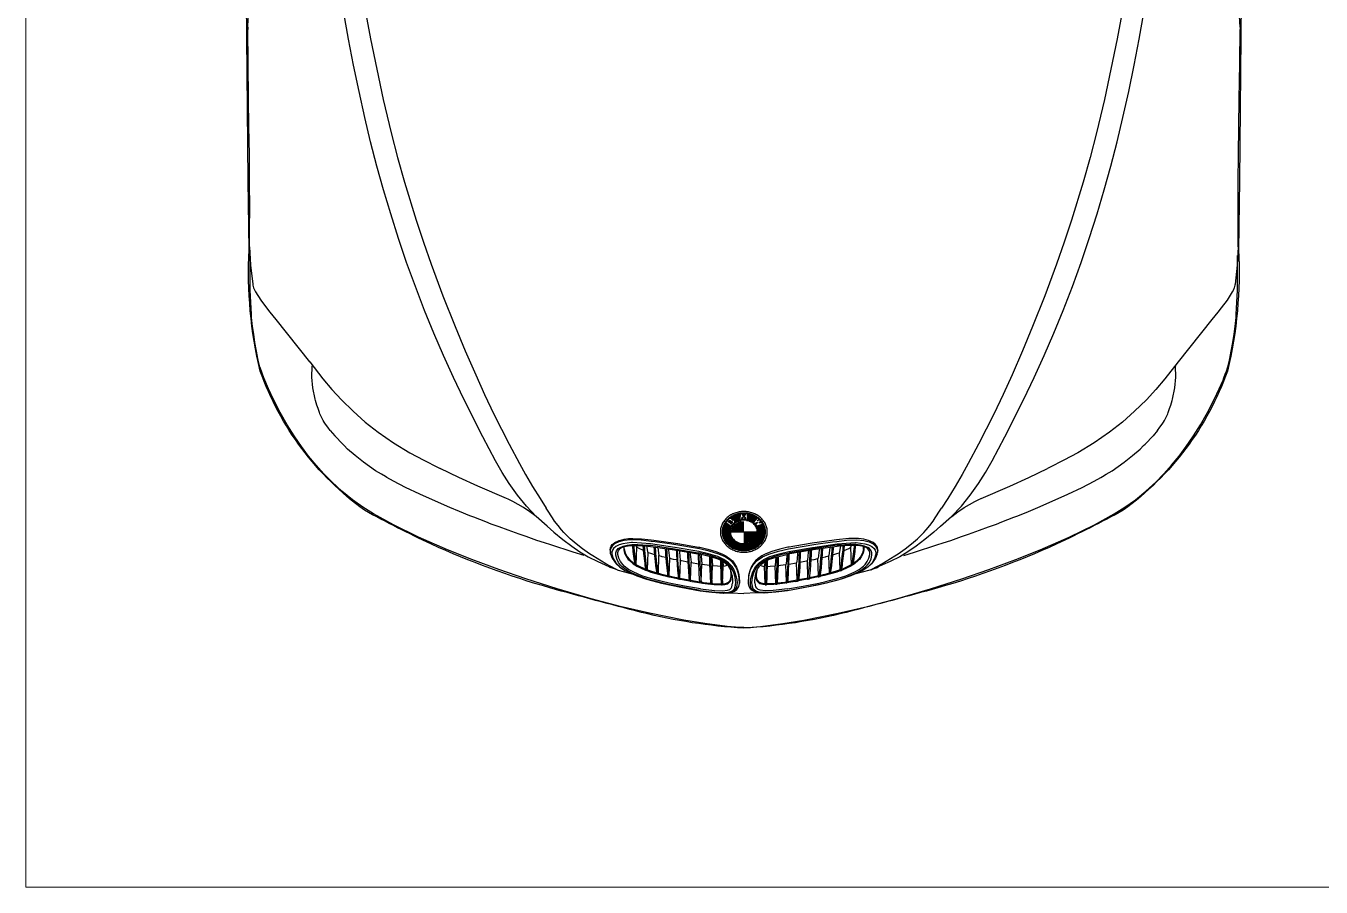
# Model space of a CAD drawing. Header units: inches. Extents: x 13 to 261, y -112 to -47.
# Drawn here: x 171.59 to 173.733, y -83.727 to -82.303 of the extents above; entities that cross this region are included whole.
import ezdxf

# ---------------------------------------------------------------- set-up
doc = ezdxf.new("R2010")
doc.units = ezdxf.units.IN
doc.header["$MEASUREMENT"] = 0
doc.layers.add('CAJONES', color=3, linetype='Continuous', lineweight=20)
doc.layers.add('CONTORNO', color=7, linetype='Continuous')

msp = doc.modelspace()

# ---------------------------------------------------------------- linework, layer by layer
for p, q in [((172.0039, -82.7885), (172.0595, -82.8581)), ((173.5519, -82.7885), (173.4963, -82.8581)), ((172.0937, -82.9717), (172.1011, -82.9807)), ((173.4621, -82.9717), (173.4547, -82.9807)), ((172.3853, -83.0843), (172.3855, -83.0839)), ((173.1705, -83.0843), (173.1703, -83.0839)), ((172.4345, -83.1143), (172.4181, -83.0971)), ((173.1213, -83.1143), (173.1377, -83.0971)), ((172.4527, -83.1301), (172.4345, -83.1143)), ((172.7444, -83.1282), (172.7537, -83.1282)), ((172.745, -83.1271), (172.7521, -83.1271)), ((172.7456, -83.126), (172.7505, -83.126)), ((172.7462, -83.1249), (172.7489, -83.1249)), ((172.7469, -83.1237), (172.7482, -83.1237)), ((172.7477, -83.1226), (172.7492, -83.1226)), ((172.7486, -83.1215), (172.7503, -83.1215)), ((172.7496, -83.1204), (172.7513, -83.1204)), ((172.7506, -83.1193), (172.7523, -83.1193)), ((172.7518, -83.1181), (172.7534, -83.1181)), ((172.7526, -83.1226), (172.7548, -83.1226)), ((172.7531, -83.117), (172.7713, -83.117)), ((172.7531, -83.1237), (172.7538, -83.1237)), ((172.7536, -83.1215), (172.7558, -83.1215)), ((172.7545, -83.1159), (172.7713, -83.1159)), ((172.7558, -83.1249), (172.758, -83.1249)), ((172.7561, -83.1148), (172.7714, -83.1148)), ((172.7563, -83.126), (172.757, -83.126)), ((172.7568, -83.1237), (172.759, -83.1237)), ((172.7577, -83.1181), (172.7712, -83.1181)), ((172.7579, -83.1137), (172.7714, -83.1137)), ((172.7579, -83.1226), (172.7588, -83.1226)), ((172.7582, -83.1282), (172.7596, -83.1282)), ((172.7584, -83.1193), (172.7712, -83.1193)), ((172.7593, -83.1271), (172.7606, -83.1271)), ((172.76, -83.1125), (172.7715, -83.1125)), ((172.7603, -83.126), (172.7617, -83.126)), ((172.7614, -83.1249), (172.7631, -83.1249)), ((172.7617, -83.1282), (172.7779, -83.1282)), ((172.762, -83.1204), (172.7737, -83.1204)), ((172.7623, -83.1237), (172.7647, -83.1237)), ((172.7625, -83.1114), (172.7715, -83.1114)), ((172.7627, -83.1215), (172.7693, -83.1215)), ((172.7628, -83.1226), (172.7667, -83.1226)), ((172.7629, -83.1271), (172.7779, -83.1271)), ((172.7642, -83.126), (172.7779, -83.126)), ((172.7656, -83.1103), (172.7716, -83.1103)), ((172.7659, -83.1249), (172.7779, -83.1249)), ((172.7679, -83.1237), (172.7779, -83.1237)), ((172.7699, -83.1092), (172.7858, -83.1092)), ((172.7707, -83.1226), (172.7779, -83.1226)), ((172.7736, -83.1193), (172.7821, -83.1193)), ((172.7748, -83.1181), (172.7761, -83.1181)), ((172.7749, -83.1159), (172.7752, -83.1159)), ((172.7749, -83.117), (172.7757, -83.117)), ((172.7755, -83.1103), (172.7802, -83.1103)), ((172.776, -83.1114), (172.7797, -83.1114)), ((172.7764, -83.1125), (172.7793, -83.1125)), ((172.7769, -83.1137), (172.7788, -83.1137)), ((172.7773, -83.1148), (172.7784, -83.1148)), ((172.7778, -83.1159), (172.778, -83.1159)), ((172.7796, -83.1181), (172.7809, -83.1181)), ((172.78, -83.117), (172.7808, -83.117)), ((172.7805, -83.1159), (172.7808, -83.1159)), ((172.782, -83.1204), (172.796, -83.1204)), ((172.7841, -83.1103), (172.7902, -83.1103)), ((172.7842, -83.1114), (172.7932, -83.1114)), ((172.7842, -83.1125), (172.7957, -83.1125)), ((172.7843, -83.1137), (172.7978, -83.1137)), ((172.7843, -83.1148), (172.7996, -83.1148)), ((172.7844, -83.1159), (172.8012, -83.1159)), ((172.7844, -83.117), (172.799, -83.117)), ((172.7845, -83.1181), (172.798, -83.1181)), ((172.7845, -83.1193), (172.797, -83.1193)), ((172.7864, -83.1215), (172.795, -83.1215)), ((172.789, -83.1226), (172.7941, -83.1226)), ((172.791, -83.1237), (172.7933, -83.1237)), ((172.7926, -83.1249), (172.7947, -83.1249)), ((172.794, -83.126), (172.7986, -83.126)), ((172.7951, -83.1271), (172.7976, -83.1271)), ((172.7961, -83.1282), (172.7978, -83.1282)), ((172.7975, -83.1249), (172.7996, -83.1249)), ((172.8003, -83.1237), (172.8006, -83.1237)), ((172.8005, -83.1204), (172.8016, -83.1204)), ((172.801, -83.117), (172.8026, -83.117)), ((172.8015, -83.1193), (172.8051, -83.1193)), ((172.8024, -83.1181), (172.8039, -83.1181)), ((172.8033, -83.1282), (172.8113, -83.1282)), ((172.8043, -83.1237), (172.8062, -83.1237)), ((172.8049, -83.1204), (172.8061, -83.1204)), ((172.8053, -83.1226), (172.808, -83.1226)), ((172.8059, -83.1215), (172.8071, -83.1215)), ((172.8062, -83.1271), (172.8107, -83.1271)), ((172.8075, -83.1237), (172.8088, -83.1237)), ((172.8082, -83.1249), (172.8095, -83.1249)), ((172.809, -83.126), (172.8102, -83.126)), ((173.1031, -83.1301), (173.1213, -83.1143)), ((172.742, -83.1383), (172.7555, -83.1383)), ((172.742, -83.1395), (172.7555, -83.1395)), ((172.742, -83.1406), (172.7555, -83.1406)), ((172.7421, -83.1372), (172.7556, -83.1372)), ((172.7421, -83.1417), (172.7556, -83.1417)), ((172.7422, -83.1361), (172.7558, -83.1361)), ((172.7422, -83.1428), (172.7558, -83.1428)), ((172.7424, -83.135), (172.7561, -83.135)), ((172.7424, -83.1439), (172.7561, -83.1439)), ((172.7426, -83.1338), (172.7564, -83.1338)), ((172.7426, -83.1451), (172.7564, -83.1451)), ((172.7429, -83.1327), (172.7568, -83.1327)), ((172.7429, -83.1462), (172.7569, -83.1462)), ((172.7432, -83.1316), (172.7574, -83.1316)), ((172.7432, -83.1473), (172.7574, -83.1473)), ((172.7435, -83.1305), (172.758, -83.1305)), ((172.7435, -83.1484), (172.758, -83.1484)), ((172.744, -83.1294), (172.7553, -83.1294)), ((172.744, -83.1495), (172.7587, -83.1495)), ((172.7555, -83.1395), (172.8003, -83.1395)), ((172.7572, -83.1294), (172.7587, -83.1294)), ((172.7572, -83.1383), (172.7779, -83.1383)), ((172.7574, -83.1372), (172.7779, -83.1372)), ((172.7576, -83.1361), (172.7779, -83.1361)), ((172.7578, -83.135), (172.7779, -83.135)), ((172.7582, -83.1338), (172.7779, -83.1338)), ((172.7587, -83.1327), (172.7779, -83.1327)), ((172.7593, -83.1316), (172.7779, -83.1316)), ((172.76, -83.1305), (172.7779, -83.1305)), ((172.7608, -83.1294), (172.7779, -83.1294)), ((172.7779, -83.1395), (172.7985, -83.1395)), ((172.7779, -83.1406), (172.7985, -83.1406)), ((172.7779, -83.1417), (172.7984, -83.1417)), ((172.7779, -83.1428), (172.7981, -83.1428)), ((172.7779, -83.1439), (172.7979, -83.1439)), ((172.7779, -83.1451), (172.7975, -83.1451)), ((172.7779, -83.1462), (172.797, -83.1462)), ((172.7779, -83.1473), (172.7964, -83.1473)), ((172.7779, -83.1484), (172.7957, -83.1484)), ((172.7779, -83.1495), (172.7949, -83.1495)), ((172.797, -83.1294), (172.7986, -83.1294)), ((172.797, -83.1495), (172.8117, -83.1495)), ((172.7977, -83.1305), (172.8122, -83.1305)), ((172.7977, -83.1484), (172.8122, -83.1484)), ((172.7983, -83.1316), (172.8125, -83.1316)), ((172.7983, -83.1473), (172.8125, -83.1473)), ((172.7989, -83.1327), (172.8128, -83.1327)), ((172.7989, -83.1462), (172.8128, -83.1462)), ((172.7993, -83.1338), (172.8131, -83.1338)), ((172.7993, -83.1451), (172.8131, -83.1451)), ((172.7996, -83.135), (172.8133, -83.135)), ((172.7996, -83.1439), (172.8133, -83.1439)), ((172.7999, -83.1361), (172.8135, -83.1361)), ((172.7999, -83.1428), (172.8135, -83.1428)), ((172.8001, -83.1372), (172.8136, -83.1372)), ((172.8001, -83.1417), (172.8136, -83.1417)), ((172.8002, -83.1383), (172.8137, -83.1383)), ((172.8002, -83.1395), (172.8137, -83.1395)), ((172.8002, -83.1406), (172.8137, -83.1406)), ((172.8005, -83.1294), (172.8117, -83.1294)), ((172.5801, -83.1677), (172.5801, -83.1639)), ((172.5999, -83.1937), (172.6009, -83.1645)), ((172.7444, -83.1507), (172.7596, -83.1507)), ((172.745, -83.1518), (172.7606, -83.1518)), ((172.7456, -83.1529), (172.7617, -83.1529)), ((172.7462, -83.154), (172.7631, -83.154)), ((172.7469, -83.1552), (172.7647, -83.1552)), ((172.7477, -83.1563), (172.7667, -83.1563)), ((172.7486, -83.1574), (172.7693, -83.1574)), ((172.7496, -83.1585), (172.7737, -83.1585)), ((172.7506, -83.1596), (172.8051, -83.1596)), ((172.7518, -83.1608), (172.8039, -83.1608)), ((172.7531, -83.1619), (172.8026, -83.1619)), ((172.7545, -83.163), (172.8012, -83.163)), ((172.7561, -83.1641), (172.7996, -83.1641)), ((172.7579, -83.1653), (172.7978, -83.1653)), ((172.76, -83.1664), (172.7957, -83.1664)), ((172.7625, -83.1675), (172.7932, -83.1675)), ((172.7655, -83.1686), (172.7902, -83.1686)), ((172.7699, -83.1697), (172.7858, -83.1697)), ((172.7779, -83.1507), (172.794, -83.1507)), ((172.7779, -83.1518), (172.7928, -83.1518)), ((172.7779, -83.1529), (172.7915, -83.1529)), ((172.7779, -83.154), (172.7899, -83.154)), ((172.7779, -83.1552), (172.7878, -83.1552)), ((172.7779, -83.1563), (172.785, -83.1563)), ((172.7821, -83.1585), (172.8061, -83.1585)), ((172.7864, -83.1574), (172.8071, -83.1574)), ((172.789, -83.1563), (172.808, -83.1563)), ((172.791, -83.1552), (172.8088, -83.1552)), ((172.7926, -83.154), (172.8095, -83.154)), ((172.794, -83.1529), (172.8101, -83.1529)), ((172.7951, -83.1518), (172.8107, -83.1518)), ((172.7961, -83.1507), (172.8113, -83.1507)), ((172.9559, -83.1937), (172.9549, -83.1645)), ((172.9757, -83.1681), (172.9763, -83.1691)), ((172.9761, -83.1641), (172.9761, -83.1639)), ((172.6185, -83.2023), (172.6195, -83.1735)), ((172.6365, -83.2079), (172.6375, -83.1793)), ((172.6375, -83.1793), (172.6373, -83.1785)), ((172.6489, -83.1819), (172.6427, -83.1805)), ((172.6543, -83.2123), (172.6553, -83.1835)), ((172.6553, -83.1835), (172.6551, -83.1827)), ((172.6719, -83.2159), (172.6729, -83.1871)), ((172.6729, -83.1871), (172.6727, -83.1865)), ((172.6897, -83.2193), (172.6907, -83.1905)), ((172.6907, -83.1905), (172.6905, -83.1897)), ((172.7033, -83.1927), (172.6907, -83.1905)), ((172.7073, -83.2223), (172.7083, -83.1935)), ((172.7083, -83.1935), (172.7081, -83.1927)), ((172.7215, -83.1953), (172.7083, -83.1935)), ((172.7433, -83.1887), (172.7435, -83.1957)), ((172.8125, -83.1887), (172.8123, -83.1957)), ((172.8343, -83.1953), (172.8475, -83.1935)), ((172.8475, -83.1935), (172.8477, -83.1927)), ((172.8485, -83.2223), (172.8475, -83.1935)), ((172.8525, -83.1927), (172.8651, -83.1905)), ((172.8651, -83.1905), (172.8653, -83.1897)), ((172.8661, -83.2193), (172.8651, -83.1905)), ((172.8829, -83.1871), (172.8831, -83.1865)), ((172.8839, -83.2159), (172.8829, -83.1871)), ((172.9005, -83.1835), (172.9007, -83.1827)), ((172.9015, -83.2123), (172.9005, -83.1835)), ((172.9069, -83.1819), (172.9131, -83.1805)), ((172.9183, -83.1793), (172.9185, -83.1785)), ((172.9193, -83.2079), (172.9183, -83.1793)), ((172.9373, -83.2023), (172.9363, -83.1735)), ((172.6185, -83.2039), (172.6165, -83.2033)), ((172.7249, -83.2247), (172.7259, -83.1957)), ((172.7263, -83.1957), (172.7259, -83.1957)), ((172.7425, -83.2255), (172.7435, -83.1965)), ((172.7435, -83.1965), (172.7435, -83.1957)), ((172.7565, -83.2041), (172.7563, -83.2033)), ((172.7641, -83.1967), (172.7641, -83.1965)), ((172.7705, -83.2241), (172.7695, -83.2113)), ((172.7697, -83.2097), (172.7709, -83.2209)), ((172.7861, -83.2097), (172.7849, -83.2209)), ((172.7853, -83.2241), (172.7863, -83.2113)), ((172.7917, -83.1967), (172.7917, -83.1965)), ((172.7993, -83.2041), (172.7995, -83.2033)), ((172.8123, -83.1965), (172.8123, -83.1957)), ((172.8133, -83.2255), (172.8123, -83.1965)), ((172.8295, -83.1957), (172.8299, -83.1957)), ((172.8309, -83.2247), (172.8299, -83.1957)), ((172.9373, -83.2039), (172.9393, -83.2033)), ((172.6877, -83.2205), (172.6875, -83.2205)), ((172.6897, -83.2209), (172.6875, -83.2205)), ((172.6897, -83.2193), (172.7051, -83.2221)), ((172.6921, -83.2213), (172.6897, -83.2209)), ((172.6921, -83.2213), (172.7001, -83.2227)), ((172.7249, -83.2261), (172.7229, -83.2259)), ((172.7405, -83.2269), (172.7407, -83.2269)), ((172.7425, -83.2255), (172.7425, -83.2269)), ((172.8133, -83.2255), (172.8133, -83.2269)), ((172.8153, -83.2269), (172.8151, -83.2269)), ((172.8309, -83.2261), (172.8329, -83.2259)), ((172.8661, -83.2193), (172.8507, -83.2221)), ((172.8637, -83.2213), (172.8557, -83.2227)), ((172.8637, -83.2213), (172.8661, -83.2209)), ((172.8661, -83.2209), (172.8683, -83.2205)), ((172.8681, -83.2205), (172.8683, -83.2205))]:
    msp.add_line(p, q)
for points in [[(171.9571, -82.3051), (171.9583, -82.2769), (171.9611, -82.2487), (171.9677, -82.2243)], [(173.5987, -82.3051), (173.5975, -82.2769), (173.5947, -82.2487), (173.5881, -82.2243)], [(172.4181, -83.0971), (172.4033, -83.0789), (172.3895, -83.0595), (172.3781, -83.0411), (172.3673, -83.0221), (172.3461, -82.9823), (172.3147, -82.9203), (172.2975, -82.8843), (172.2809, -82.8477), (172.2649, -82.8107), (172.2497, -82.7733), (172.2345, -82.7339), (172.2201, -82.6941), (172.2065, -82.6541), (172.1937, -82.6137), (172.1819, -82.5741), (172.1709, -82.5345), (172.1605, -82.4945), (172.1509, -82.4543), (172.1413, -82.4111), (172.1323, -82.3679), (172.1241, -82.3245), (172.1163, -82.2811)], [(172.1509, -82.2739), (172.1605, -82.3241), (172.1707, -82.3743), (172.1815, -82.4243), (172.1945, -82.4799), (172.2051, -82.5207), (172.2165, -82.5613), (172.2357, -82.6239), (172.2479, -82.6605), (172.2607, -82.6969), (172.2801, -82.7489), (172.3005, -82.8001), (172.3171, -82.8401), (172.3343, -82.8797), (172.3491, -82.9125), (172.3645, -82.9447), (172.3899, -82.9947), (172.4067, -83.0263), (172.4167, -83.0447)], [(173.1377, -83.0971), (173.1525, -83.0789), (173.1663, -83.0595), (173.1777, -83.0411), (173.1885, -83.0221), (173.2097, -82.9823), (173.2411, -82.9203), (173.2583, -82.8843), (173.2749, -82.8477), (173.2909, -82.8107), (173.3061, -82.7733), (173.3213, -82.7339), (173.3357, -82.6941), (173.3493, -82.6541), (173.3621, -82.6137), (173.3739, -82.5741), (173.3849, -82.5345), (173.3953, -82.4945), (173.4049, -82.4543), (173.4145, -82.4111), (173.4235, -82.3679), (173.4317, -82.3245), (173.4395, -82.2811)], [(173.4049, -82.2739), (173.3953, -82.3241), (173.3851, -82.3743), (173.3743, -82.4243), (173.3613, -82.4799), (173.3507, -82.5207), (173.3393, -82.5613), (173.3201, -82.6239), (173.3079, -82.6605), (173.2951, -82.6969), (173.2757, -82.7489), (173.2553, -82.8001), (173.2387, -82.8401), (173.2215, -82.8797), (173.2067, -82.9125), (173.1913, -82.9447), (173.1659, -82.9947), (173.1491, -83.0263), (173.1391, -83.0447)], [(171.9571, -82.3051), (171.9571, -82.3059), (171.9571, -82.3073), (171.9571, -82.3087)], [(171.9601, -82.6645), (171.9603, -82.6373), (171.9605, -82.6053), (171.9603, -82.5607), (171.9599, -82.5153), (171.9591, -82.4697), (171.9585, -82.4241), (171.9577, -82.3647), (171.9571, -82.3087)], [(173.5957, -82.6645), (173.5955, -82.6373), (173.5953, -82.6053), (173.5955, -82.5607), (173.5959, -82.5153), (173.5967, -82.4697), (173.5973, -82.4241), (173.5981, -82.3647), (173.5987, -82.3087)], [(173.5987, -82.3051), (173.5987, -82.3059), (173.5987, -82.3073), (173.5987, -82.3087)], [(171.9603, -82.6681), (171.9601, -82.6657), (171.9601, -82.6645)], [(171.9603, -82.6681), (171.9619, -82.6987), (171.9654, -82.73)], [(173.5955, -82.6681), (173.5939, -82.6987), (173.5904, -82.73)], [(173.5955, -82.6681), (173.5957, -82.6657), (173.5957, -82.6645)], [(171.9633, -82.7799), (171.9633, -82.7797), (171.9613, -82.7403), (171.9611, -82.6827), (171.9611, -82.6827)], [(173.5925, -82.7799), (173.5925, -82.7797), (173.5945, -82.7403), (173.5947, -82.6827), (173.5947, -82.6827)], [(171.9654, -82.73), (171.9657, -82.7315), (171.9669, -82.7361), (171.9687, -82.7403)], [(171.9687, -82.7403), (171.9701, -82.7427), (171.9787, -82.7561), (171.9881, -82.7691), (171.9921, -82.7741)], [(173.5871, -82.7403), (173.5857, -82.7427), (173.5771, -82.7561), (173.5677, -82.7691), (173.5637, -82.7741)], [(173.5904, -82.73), (173.5901, -82.7315), (173.5889, -82.7361), (173.5871, -82.7403)], [(171.9691, -82.8261), (171.9671, -82.8127), (171.9653, -82.7999), (171.9637, -82.7849), (171.9633, -82.7799)], [(171.9921, -82.7741), (171.9933, -82.7757), (171.9937, -82.7761), (172.0039, -82.7885)], [(173.5637, -82.7741), (173.5625, -82.7757), (173.5621, -82.7761), (173.5519, -82.7885)], [(173.5867, -82.8261), (173.5887, -82.8127), (173.5905, -82.7999), (173.5921, -82.7849), (173.5925, -82.7799)], [(171.9853, -82.8885), (171.9839, -82.8849), (171.9817, -82.8789), (171.9797, -82.8735), (171.9773, -82.8663), (171.9757, -82.8597), (171.9747, -82.8557), (171.9741, -82.8527), (171.9717, -82.8409), (171.9691, -82.8261)], [(173.5705, -82.8885), (173.5719, -82.8849), (173.5741, -82.8789), (173.5761, -82.8735), (173.5785, -82.8663), (173.5801, -82.8597), (173.5811, -82.8557), (173.5817, -82.8527), (173.5841, -82.8409), (173.5867, -82.8261)], [(172.0595, -82.8581), (172.0597, -82.8583), (172.0817, -82.8865), (172.0965, -82.9043), (172.1121, -82.9213), (172.1315, -82.9401), (172.1517, -82.9581), (172.1729, -82.9747), (172.1985, -82.9925), (172.2255, -83.0085), (172.2487, -83.0211), (172.2721, -83.0331), (172.2757, -83.0349)], [(172.0693, -82.9221), (172.0687, -82.9199), (172.0649, -82.9011), (172.0635, -82.8835), (172.0639, -82.8653)], [(172.0641, -82.8639), (172.0639, -82.8645), (172.0639, -82.8653)], [(173.4963, -82.8581), (173.4961, -82.8583), (173.4741, -82.8865), (173.4593, -82.9043), (173.4437, -82.9213), (173.4243, -82.9401), (173.4041, -82.9581), (173.3829, -82.9747), (173.3573, -82.9925), (173.3303, -83.0085), (173.3071, -83.0211), (173.2837, -83.0331), (173.2801, -83.0349)], [(173.4865, -82.9221), (173.4871, -82.9199), (173.4909, -82.9011), (173.4923, -82.8835), (173.4919, -82.8653)], [(173.4917, -82.8639), (173.4919, -82.8645), (173.4919, -82.8653)], [(172.7779, -83.2975), (172.7641, -83.2971), (172.7503, -83.2959), (172.7135, -83.2911), (172.6785, -83.2853), (172.6219, -83.2741), (172.5735, -83.2627), (172.5253, -83.2501), (172.4693, -83.2337), (172.4173, -83.2171), (172.3725, -83.2017), (172.3281, -83.1851), (172.2877, -83.1691), (172.2399, -83.1481), (172.1981, -83.1277), (172.1655, -83.1097), (172.1475, -83.0985), (172.1303, -83.0863), (172.1131, -83.0723), (172.0967, -83.0573), (172.0831, -83.0435), (172.0703, -83.0291), (172.0579, -83.0141), (172.0461, -82.9983), (172.0341, -82.9809), (172.0227, -82.9627), (172.0107, -82.9419), (171.9997, -82.9207), (171.9915, -82.9031), (171.9853, -82.8885)], [(172.7779, -83.2975), (172.7917, -83.2971), (172.8055, -83.2959), (172.8423, -83.2911), (172.8773, -83.2853), (172.9339, -83.2741), (172.9823, -83.2627), (173.0305, -83.2501), (173.0865, -83.2337), (173.1385, -83.2171), (173.1833, -83.2017), (173.2277, -83.1851), (173.2681, -83.1691), (173.3159, -83.1481), (173.3577, -83.1277), (173.3903, -83.1097), (173.4083, -83.0985), (173.4255, -83.0863), (173.4427, -83.0723), (173.4591, -83.0573), (173.4727, -83.0435), (173.4855, -83.0291), (173.4979, -83.0141), (173.5097, -82.9983), (173.5217, -82.9809), (173.5331, -82.9627), (173.5451, -82.9419), (173.5561, -82.9207), (173.5643, -82.9031), (173.5705, -82.8885)], [(172.0937, -82.9717), (172.0897, -82.9661), (172.0861, -82.9611), (172.0839, -82.9581), (172.0821, -82.9551), (172.0797, -82.9509), (172.0767, -82.9445), (172.0761, -82.9423), (172.0737, -82.9357), (172.0717, -82.9299), (172.0705, -82.9259), (172.0693, -82.9221)], [(173.4621, -82.9717), (173.4661, -82.9661), (173.4697, -82.9611), (173.4719, -82.9581), (173.4737, -82.9551), (173.4761, -82.9509), (173.4791, -82.9445), (173.4797, -82.9423), (173.4821, -82.9357), (173.4841, -82.9299), (173.4853, -82.9259), (173.4865, -82.9221)], [(172.5135, -83.1787), (172.4955, -83.1731), (172.4585, -83.1611), (172.4483, -83.1577), (172.4357, -83.1535), (172.4177, -83.1473), (172.4061, -83.1433), (172.3879, -83.1369), (172.3731, -83.1313), (172.3601, -83.1265), (172.3513, -83.1231), (172.3313, -83.1153), (172.3247, -83.1127), (172.3073, -83.1057), (172.2915, -83.0991), (172.2679, -83.0887), (172.2421, -83.0773), (172.2183, -83.0659), (172.1983, -83.0555), (172.1875, -83.0495), (172.1849, -83.0479), (172.1785, -83.0443), (172.1685, -83.0383), (172.1487, -83.0243), (172.1349, -83.0131), (172.1225, -83.0025), (172.1169, -82.9969), (172.1143, -82.9943), (172.1011, -82.9807)], [(173.0423, -83.1787), (173.0603, -83.1731), (173.0973, -83.1611), (173.1075, -83.1577), (173.1201, -83.1535), (173.1381, -83.1473), (173.1497, -83.1433), (173.1679, -83.1369), (173.1827, -83.1313), (173.1957, -83.1265), (173.2045, -83.1231), (173.2245, -83.1153), (173.2311, -83.1127), (173.2485, -83.1057), (173.2643, -83.0991), (173.2879, -83.0887), (173.3137, -83.0773), (173.3375, -83.0659), (173.3575, -83.0555), (173.3683, -83.0495), (173.3709, -83.0479), (173.3773, -83.0443), (173.3873, -83.0383), (173.4071, -83.0243), (173.4209, -83.0131), (173.4333, -83.0025), (173.4389, -82.9969), (173.4415, -82.9943), (173.4547, -82.9807)], [(172.4341, -83.1141), (172.4241, -83.1065), (172.4133, -83.0991), (172.3957, -83.0891), (172.3881, -83.0855), (172.3853, -83.0843), (172.3377, -83.0639), (172.3065, -83.0497), (172.2757, -83.0349)], [(173.1217, -83.1141), (173.1317, -83.1065), (173.1425, -83.0991), (173.1601, -83.0891), (173.1677, -83.0855), (173.1705, -83.0843), (173.2181, -83.0639), (173.2493, -83.0497), (173.2801, -83.0349)], [(172.4167, -83.0447), (172.4285, -83.0647), (172.4407, -83.0841), (172.4511, -83.1005)], [(173.1391, -83.0447), (173.1273, -83.0647), (173.1151, -83.0841), (173.1047, -83.1005)], [(172.4511, -83.1003), (172.4511, -83.1003), (172.4511, -83.1005)], [(172.5681, -83.2021), (172.5681, -83.2021), (172.5651, -83.2005), (172.5497, -83.1921), (172.5283, -83.1793), (172.5227, -83.1755), (172.5111, -83.1675), (172.5007, -83.1593), (172.4905, -83.1507), (172.4879, -83.1483), (172.4803, -83.1405), (172.4761, -83.1359), (172.4705, -83.1291), (172.4649, -83.1217), (172.4613, -83.1165), (172.4531, -83.1037), (172.4511, -83.1005)], [(172.4511, -83.1005), (172.4511, -83.1005), (172.4511, -83.1005), (172.4511, -83.1005), (172.4511, -83.1005)], [(172.9877, -83.2021), (172.9877, -83.2021), (172.9907, -83.2005), (173.0061, -83.1921), (173.0275, -83.1793), (173.0331, -83.1755), (173.0447, -83.1675), (173.0551, -83.1593), (173.0653, -83.1507), (173.0679, -83.1483), (173.0755, -83.1405), (173.0797, -83.1359), (173.0853, -83.1291), (173.0909, -83.1217), (173.0945, -83.1165), (173.1027, -83.1037), (173.1047, -83.1005)], [(173.1047, -83.1003), (173.1047, -83.1003), (173.1047, -83.1005)], [(173.1047, -83.1005), (173.1047, -83.1005), (173.1047, -83.1005), (173.1047, -83.1005), (173.1047, -83.1005)], [(172.7533, -83.1183), (172.7478, -83.1241), (172.7565, -83.1301), (172.7622, -83.124)], [(172.7556, -83.1218), (172.7535, -83.124), (172.7522, -83.1231), (172.7542, -83.1208), (172.7542, -83.1208)], [(172.7577, -83.1228), (172.7554, -83.1253), (172.7567, -83.1263), (172.759, -83.1237)], [(172.4527, -83.1301), (172.4637, -83.1397), (172.4785, -83.1519), (172.4931, -83.1629), (172.5067, -83.1723), (172.5201, -83.1805), (172.5361, -83.1885)], [(172.5565, -83.1695), (172.5574, -83.1653), (172.5582, -83.1632), (172.5602, -83.1604), (172.5615, -83.159), (172.5646, -83.1569), (172.5718, -83.1537), (172.5744, -83.1529), (172.5798, -83.1516), (172.5873, -83.1506), (172.594, -83.1503), (172.6084, -83.151), (172.6247, -83.1525)], [(172.9993, -83.1695), (172.9987, -83.1645), (172.9953, -83.1597), (172.9919, -83.1571), (172.9839, -83.1535), (172.9761, -83.1515), (172.9675, -83.1505), (172.9645, -83.1503), (172.9517, -83.1505), (172.9311, -83.1525)], [(173.1031, -83.1301), (173.0921, -83.1397), (173.0773, -83.1519), (173.0627, -83.1629), (173.0491, -83.1723), (173.0357, -83.1805), (173.0197, -83.1885)], [(172.5565, -83.1695), (172.5567, -83.1717), (172.5571, -83.1733)], [(172.6311, -83.1559), (172.6243, -83.1551), (172.6081, -83.1533), (172.5911, -83.1527), (172.5793, -83.1537), (172.5709, -83.1561), (172.5641, -83.1595), (172.5599, -83.1631), (172.5579, -83.1665), (172.5569, -83.1699), (172.5571, -83.1733)], [(172.7035, -83.1719), (172.6645, -83.1653), (172.6637, -83.1651), (172.6237, -83.1595), (172.6085, -83.1579), (172.5935, -83.1573), (172.5921, -83.1573), (172.5847, -83.1579), (172.5779, -83.1591), (172.5715, -83.1611), (172.5663, -83.1637), (172.5625, -83.1667), (172.5605, -83.1699), (172.5597, -83.1731), (172.5597, -83.1763), (172.5617, -83.1837), (172.5659, -83.1905)], [(172.7055, -83.2363), (172.6795, -83.2317), (172.6535, -83.2265), (172.6419, -83.2237), (172.6375, -83.2227), (172.6219, -83.2187), (172.6073, -83.2139), (172.5931, -83.2079), (172.5841, -83.2029), (172.5765, -83.1971), (172.5739, -83.1945), (172.5703, -83.1899), (172.5675, -83.1841), (172.5661, -83.1779), (172.5661, -83.1743), (172.5671, -83.1707), (172.5701, -83.1671), (172.5731, -83.1651), (172.5785, -83.1629), (172.5849, -83.1613), (172.5925, -83.1605), (172.6025, -83.1601), (172.6193, -83.1613), (172.6211, -83.1615), (172.6237, -83.1617), (172.6315, -83.1627), (172.6633, -83.1673), (172.7021, -83.1739), (172.7029, -83.1741)], [(172.7059, -83.2339), (172.6799, -83.2293), (172.6541, -83.2241), (172.6425, -83.2213), (172.6383, -83.2203), (172.6233, -83.2163), (172.6093, -83.2119), (172.5957, -83.2063), (172.5871, -83.2015), (172.5799, -83.1959), (172.5775, -83.1933), (172.5739, -83.1887), (172.5711, -83.1831), (172.5695, -83.1771), (172.5695, -83.1735), (172.5707, -83.1701), (172.5739, -83.1663)], [(172.5739, -83.1663), (172.5755, -83.1655), (172.5799, -83.1639), (172.5863, -83.1627), (172.5937, -83.1619), (172.6033, -83.1619), (172.6195, -83.1631), (172.6213, -83.1633), (172.6237, -83.1637), (172.6315, -83.1647), (172.6631, -83.1691), (172.7017, -83.1757), (172.7025, -83.1759)], [(172.5793, -83.1641), (172.5795, -83.1693), (172.5807, -83.1749), (172.5831, -83.1799), (172.5867, -83.1849), (172.5881, -83.1863), (172.5947, -83.1921), (172.5977, -83.1941)], [(172.5801, -83.1677), (172.5817, -83.1745), (172.5851, -83.1805), (172.5887, -83.1849), (172.5937, -83.1893), (172.5973, -83.1921)], [(172.5935, -83.1619), (172.5937, -83.1637), (172.5943, -83.1713), (172.5945, -83.1721), (172.5965, -83.1873), (172.5977, -83.1941)], [(172.5955, -83.1619), (172.5957, -83.1641), (172.5963, -83.1719), (172.5965, -83.1725), (172.5985, -83.1877), (172.5999, -83.1955)], [(172.6009, -83.1645), (172.6005, -83.1633), (172.6003, -83.1619)], [(172.6121, -83.1705), (172.6045, -83.1667), (172.6009, -83.1645)], [(172.6165, -83.2033), (172.6149, -83.1949), (172.6145, -83.1913), (172.6125, -83.1751), (172.6119, -83.1691), (172.6119, -83.1673), (172.6115, -83.1625)], [(172.6185, -83.2039), (172.6169, -83.1953), (172.6165, -83.1919), (172.6145, -83.1755), (172.6139, -83.1695), (172.6139, -83.1675), (172.6135, -83.1625)], [(172.6191, -83.1721), (172.6181, -83.1657), (172.6177, -83.1629)], [(172.6195, -83.1735), (172.6193, -83.1729), (172.6191, -83.1721)], [(172.6247, -83.1525), (172.6287, -83.1531), (172.6649, -83.1581), (172.6685, -83.1587), (172.7027, -83.1645), (172.7049, -83.1649)], [(172.6345, -83.2089), (172.6323, -83.1953), (172.6323, -83.1941), (172.6307, -83.1787), (172.6301, -83.1705), (172.6299, -83.1691), (172.6297, -83.1645)], [(172.7043, -83.1677), (172.6589, -83.1599), (172.6311, -83.1559)], [(172.6365, -83.2095), (172.6343, -83.1957), (172.6335, -83.1871), (172.6327, -83.1791), (172.6323, -83.1757), (172.6321, -83.1709), (172.6317, -83.1665), (172.6317, -83.1647)], [(172.6353, -83.1651), (172.6355, -83.1659), (172.6373, -83.1785)], [(172.6479, -83.1669), (172.6483, -83.1739), (172.6485, -83.1787), (172.6489, -83.1821), (172.6495, -83.1903), (172.6503, -83.1991), (172.6523, -83.2133)], [(172.6499, -83.1671), (172.6503, -83.1741), (172.6505, -83.1791), (172.6509, -83.1823), (172.6515, -83.1907), (172.6523, -83.1995), (172.6543, -83.2137)], [(172.6531, -83.1677), (172.6533, -83.1697), (172.6551, -83.1827)], [(172.6661, -83.1697), (172.6663, -83.1715), (172.6665, -83.1769), (172.6669, -83.1853), (172.6675, -83.1937), (172.6683, -83.2025), (172.6699, -83.2171)], [(172.6719, -83.2175), (172.6703, -83.2029), (172.6699, -83.2001), (172.6689, -83.1855), (172.6689, -83.1853), (172.6685, -83.1773), (172.6681, -83.1699)], [(172.6711, -83.1705), (172.6713, -83.1731), (172.6727, -83.1865)], [(172.7251, -83.2393), (172.7251, -83.2393), (172.7317, -83.2399), (172.7435, -83.2407), (172.7533, -83.2401), (172.7599, -83.2383), (172.7637, -83.2355), (172.7659, -83.2319), (172.7669, -83.2277), (172.7671, -83.2233), (172.7667, -83.2185), (172.7659, -83.2145), (172.7629, -83.2053), (172.7611, -83.2011), (172.7585, -83.1969), (172.7527, -83.1907), (172.7447, -83.1849), (172.7349, -83.1803), (172.7195, -83.1755), (172.7035, -83.1719)], [(172.7695, -83.2113), (172.7667, -83.2017), (172.7641, -83.1967), (172.7619, -83.1933), (172.7559, -83.1869), (172.7471, -83.1809), (172.7365, -83.1761), (172.7207, -83.1713), (172.7043, -83.1677)], [(172.7049, -83.1649), (172.7183, -83.1679), (172.7315, -83.1717), (172.7413, -83.1755), (172.7483, -83.1791), (172.7541, -83.1833), (172.7589, -83.1875), (172.7625, -83.1921), (172.7657, -83.1977), (172.7681, -83.2041), (172.7697, -83.2097)], [(172.8509, -83.1649), (172.8375, -83.1679), (172.8243, -83.1717), (172.8145, -83.1755), (172.8075, -83.1791), (172.8017, -83.1833), (172.7969, -83.1875), (172.7933, -83.1921), (172.7901, -83.1977), (172.7877, -83.2041), (172.7861, -83.2097)], [(172.7863, -83.2113), (172.7891, -83.2017), (172.7917, -83.1967), (172.7939, -83.1933), (172.7999, -83.1869), (172.8087, -83.1809), (172.8193, -83.1761), (172.8351, -83.1713), (172.8515, -83.1677)], [(172.8307, -83.2393), (172.8307, -83.2393), (172.8241, -83.2399), (172.8123, -83.2407), (172.8025, -83.2401), (172.7959, -83.2383), (172.7921, -83.2355), (172.7899, -83.2319), (172.7889, -83.2277), (172.7887, -83.2233), (172.7891, -83.2185), (172.7899, -83.2145), (172.7929, -83.2053), (172.7947, -83.2011), (172.7973, -83.1969), (172.8031, -83.1907), (172.8111, -83.1849), (172.8209, -83.1803), (172.8363, -83.1755), (172.8523, -83.1719)], [(172.8499, -83.2339), (172.8759, -83.2293), (172.9017, -83.2241), (172.9133, -83.2213), (172.9175, -83.2203), (172.9325, -83.2163), (172.9465, -83.2119), (172.9601, -83.2063), (172.9687, -83.2015), (172.9759, -83.1959), (172.9783, -83.1933), (172.9819, -83.1887), (172.9847, -83.1831), (172.9863, -83.1771), (172.9863, -83.1735), (172.9851, -83.1701), (172.9823, -83.1669), (172.9817, -83.1663)], [(172.8503, -83.2363), (172.8763, -83.2317), (172.9023, -83.2265), (172.9139, -83.2237), (172.9183, -83.2227), (172.9339, -83.2187), (172.9485, -83.2139), (172.9627, -83.2079), (172.9717, -83.2029), (172.9793, -83.1971), (172.9819, -83.1945), (172.9855, -83.1899), (172.9883, -83.1841), (172.9897, -83.1779), (172.9897, -83.1743), (172.9887, -83.1707), (172.9857, -83.1671), (172.9827, -83.1651), (172.9773, -83.1629), (172.9709, -83.1613), (172.9633, -83.1605), (172.9533, -83.1601), (172.9365, -83.1613), (172.9347, -83.1615), (172.9321, -83.1617), (172.9243, -83.1627), (172.8925, -83.1673), (172.8537, -83.1739), (172.8529, -83.1741)], [(172.9311, -83.1525), (172.9271, -83.1531), (172.8909, -83.1581), (172.8873, -83.1587), (172.8531, -83.1645), (172.8509, -83.1649)], [(172.8515, -83.1677), (172.8969, -83.1599), (172.9247, -83.1559)], [(172.8523, -83.1719), (172.8913, -83.1653), (172.8921, -83.1651), (172.9321, -83.1595), (172.9473, -83.1579), (172.9623, -83.1573), (172.9637, -83.1573), (172.9711, -83.1579), (172.9779, -83.1591), (172.9843, -83.1611), (172.9895, -83.1637), (172.9933, -83.1667), (172.9953, -83.1699), (172.9961, -83.1731), (172.9961, -83.1763), (172.9941, -83.1837), (172.9899, -83.1905)], [(172.9817, -83.1665), (172.9817, -83.1663), (172.9803, -83.1655), (172.9759, -83.1639), (172.9695, -83.1627), (172.9621, -83.1619), (172.9525, -83.1619), (172.9363, -83.1631), (172.9345, -83.1633), (172.9321, -83.1637), (172.9243, -83.1647), (172.8927, -83.1691), (172.8541, -83.1757), (172.8533, -83.1759)], [(172.8847, -83.1705), (172.8845, -83.1731), (172.8831, -83.1865)], [(172.8839, -83.2175), (172.8855, -83.2029), (172.8859, -83.2001), (172.8869, -83.1855), (172.8869, -83.1853), (172.8873, -83.1773), (172.8877, -83.1699)], [(172.8897, -83.1697), (172.8895, -83.1715), (172.8893, -83.1769), (172.8889, -83.1853), (172.8883, -83.1937), (172.8875, -83.2025), (172.8859, -83.2171)], [(172.9027, -83.1677), (172.9025, -83.1697), (172.9007, -83.1827)], [(172.9059, -83.1671), (172.9055, -83.1741), (172.9053, -83.1791), (172.9049, -83.1823), (172.9043, -83.1907), (172.9035, -83.1995), (172.9015, -83.2137)], [(172.9079, -83.1669), (172.9075, -83.1739), (172.9073, -83.1787), (172.9069, -83.1821), (172.9063, -83.1903), (172.9055, -83.1991), (172.9035, -83.2133)], [(172.9205, -83.1651), (172.9203, -83.1659), (172.9185, -83.1785)], [(172.9193, -83.2095), (172.9215, -83.1957), (172.9223, -83.1871), (172.9231, -83.1791), (172.9235, -83.1757), (172.9237, -83.1709), (172.9241, -83.1665), (172.9241, -83.1647)], [(172.9213, -83.2089), (172.9235, -83.1953), (172.9235, -83.1941), (172.9251, -83.1787), (172.9257, -83.1705), (172.9259, -83.1691), (172.9261, -83.1645)], [(172.9247, -83.1559), (172.9315, -83.1551), (172.9477, -83.1533), (172.9647, -83.1527), (172.9765, -83.1537), (172.9849, -83.1561), (172.9917, -83.1595), (172.9959, -83.1631), (172.9979, -83.1665), (172.9989, -83.1699), (172.9987, -83.1733)], [(172.9363, -83.1735), (172.9365, -83.1729), (172.9367, -83.1721)], [(172.9367, -83.1721), (172.9377, -83.1657), (172.9381, -83.1629)], [(172.9373, -83.2039), (172.9389, -83.1953), (172.9393, -83.1919), (172.9413, -83.1755), (172.9419, -83.1695), (172.9419, -83.1675), (172.9423, -83.1625)], [(172.9393, -83.2033), (172.9409, -83.1949), (172.9413, -83.1913), (172.9433, -83.1751), (172.9439, -83.1691), (172.9439, -83.1673), (172.9443, -83.1625)], [(172.9437, -83.1705), (172.9513, -83.1667), (172.9549, -83.1645)], [(172.9549, -83.1645), (172.9553, -83.1633), (172.9555, -83.1619)], [(172.9603, -83.1619), (172.9601, -83.1641), (172.9595, -83.1719), (172.9593, -83.1725), (172.9573, -83.1877), (172.9559, -83.1955)], [(172.9623, -83.1619), (172.9621, -83.1637), (172.9615, -83.1713), (172.9613, -83.1721), (172.9593, -83.1873), (172.9581, -83.1941)], [(172.9765, -83.1641), (172.9763, -83.1693), (172.9751, -83.1749), (172.9727, -83.1799), (172.9691, -83.1849), (172.9677, -83.1863), (172.9611, -83.1921), (172.9581, -83.1941)], [(172.9757, -83.1681), (172.9757, -83.1677), (172.9741, -83.1745), (172.9707, -83.1805), (172.9671, -83.1849), (172.9621, -83.1893), (172.9585, -83.1921)], [(172.9757, -83.1677), (172.9757, -83.1639), (172.9759, -83.1667), (172.9757, -83.1677)], [(172.9993, -83.1695), (172.9991, -83.1717), (172.9987, -83.1733)], [(172.5361, -83.1885), (172.5361, -83.1887), (172.5483, -83.1941), (172.5555, -83.1973)], [(172.5575, -83.1759), (172.5573, -83.1745), (172.5571, -83.1733)], [(172.5575, -83.1759), (172.5601, -83.1827), (172.5639, -83.1887), (172.5667, -83.1921), (172.5729, -83.1977), (172.5809, -83.2031)], [(172.5659, -83.1905), (172.5681, -83.1931), (172.5737, -83.1981), (172.5813, -83.2033), (172.6009, -83.2123)], [(172.6305, -83.1773), (172.6239, -83.1751), (172.6201, -83.1739), (172.6195, -83.1735)], [(172.6427, -83.1805), (172.6419, -83.1803), (172.6375, -83.1793)], [(172.6669, -83.1859), (172.6617, -83.1849), (172.6553, -83.1835)], [(172.6851, -83.1895), (172.6745, -83.1875), (172.6729, -83.1871)], [(172.6845, -83.1727), (172.6847, -83.1797), (172.6851, -83.1883), (172.6855, -83.1969), (172.6861, -83.2057), (172.6875, -83.2205)], [(172.6865, -83.1729), (172.6867, -83.1801), (172.6871, -83.1885), (172.6875, -83.1971), (172.6881, -83.2061), (172.6897, -83.2209)], [(172.6891, -83.1735), (172.6893, -83.1763), (172.6905, -83.1897)], [(172.7565, -83.2033), (172.7561, -83.2023), (172.7549, -83.1999), (172.7523, -83.1961), (172.7481, -83.1921), (172.7423, -83.1881), (172.7353, -83.1847), (172.7247, -83.1811), (172.7137, -83.1783), (172.7025, -83.1759)], [(172.7053, -83.2235), (172.7041, -83.2087), (172.7039, -83.2057), (172.7033, -83.1911), (172.7029, -83.1825), (172.7027, -83.1775), (172.7027, -83.1761)], [(172.7055, -83.2363), (172.7297, -83.2393), (172.7441, -83.2399), (172.7533, -83.2391), (172.7579, -83.2375), (172.7607, -83.2355), (172.7623, -83.2335), (172.7643, -83.2277), (172.7643, -83.2273), (172.7647, -83.2231), (172.7637, -83.2147), (172.7635, -83.2141), (172.7615, -83.2073), (172.7593, -83.2021), (172.7555, -83.1963), (172.7507, -83.1915), (172.7445, -83.1871), (172.7369, -83.1833), (172.7259, -83.1795), (172.7145, -83.1765), (172.7029, -83.1741)], [(172.7047, -83.1765), (172.7049, -83.1827), (172.7053, -83.1913), (172.7057, -83.1999), (172.7061, -83.2089), (172.7073, -83.2239)], [(172.7071, -83.1769), (172.7071, -83.1791), (172.7081, -83.1927)], [(172.7211, -83.1801), (172.7211, -83.1849), (172.7213, -83.1935), (172.7217, -83.2031), (172.7221, -83.2111), (172.7229, -83.2259)], [(172.7231, -83.1807), (172.7231, -83.1851), (172.7233, -83.1937), (172.7237, -83.2033), (172.7241, -83.2113), (172.7249, -83.2261)], [(172.7251, -83.1813), (172.7251, -83.1815), (172.7259, -83.1951)], [(172.7393, -83.1865), (172.7393, -83.1871), (172.7393, -83.1877), (172.7395, -83.1957), (172.7399, -83.2069), (172.7399, -83.2129), (172.7405, -83.2269)], [(172.7413, -83.1875), (172.7415, -83.1959), (172.7417, -83.2039), (172.7419, -83.2131), (172.7425, -83.2269)], [(172.8503, -83.2363), (172.8261, -83.2393), (172.8117, -83.2399), (172.8025, -83.2391), (172.7979, -83.2375), (172.7951, -83.2355), (172.7935, -83.2335), (172.7915, -83.2277), (172.7915, -83.2273), (172.7911, -83.2231), (172.7921, -83.2147), (172.7923, -83.2141), (172.7943, -83.2073), (172.7965, -83.2021), (172.8003, -83.1963), (172.8051, -83.1915), (172.8113, -83.1871), (172.8189, -83.1833), (172.8299, -83.1795), (172.8413, -83.1765), (172.8529, -83.1741)], [(172.7993, -83.2033), (172.7997, -83.2023), (172.8009, -83.1999), (172.8035, -83.1961), (172.8077, -83.1921), (172.8135, -83.1881), (172.8205, -83.1847), (172.8311, -83.1811), (172.8421, -83.1783), (172.8533, -83.1759)], [(172.8145, -83.1875), (172.8143, -83.1959), (172.8141, -83.2039), (172.8139, -83.2131), (172.8133, -83.2269)], [(172.8165, -83.1865), (172.8165, -83.1871), (172.8165, -83.1877), (172.8163, -83.1957), (172.8159, -83.2069), (172.8159, -83.2129), (172.8153, -83.2269)], [(172.8307, -83.1813), (172.8307, -83.1815), (172.8299, -83.1951)], [(172.8327, -83.1807), (172.8327, -83.1851), (172.8325, -83.1937), (172.8321, -83.2033), (172.8317, -83.2113), (172.8309, -83.2261)], [(172.8347, -83.1801), (172.8347, -83.1849), (172.8345, -83.1935), (172.8341, -83.2031), (172.8337, -83.2111), (172.8329, -83.2259)], [(172.8487, -83.1769), (172.8487, -83.1791), (172.8477, -83.1927)], [(172.8511, -83.1765), (172.8509, -83.1827), (172.8505, -83.1913), (172.8501, -83.1999), (172.8497, -83.2089), (172.8485, -83.2239)], [(172.8505, -83.2235), (172.8517, -83.2087), (172.8519, -83.2057), (172.8525, -83.1911), (172.8529, -83.1825), (172.8531, -83.1775), (172.8531, -83.1761)], [(172.8667, -83.1735), (172.8665, -83.1763), (172.8653, -83.1897)], [(172.8693, -83.1729), (172.8691, -83.1801), (172.8687, -83.1885), (172.8683, -83.1971), (172.8677, -83.2061), (172.8661, -83.2209)], [(172.8713, -83.1727), (172.8711, -83.1797), (172.8707, -83.1883), (172.8703, -83.1969), (172.8697, -83.2057), (172.8683, -83.2205)], [(172.8707, -83.1895), (172.8813, -83.1875), (172.8829, -83.1871)], [(172.8889, -83.1859), (172.8941, -83.1849), (172.9005, -83.1835)], [(172.9131, -83.1805), (172.9139, -83.1803), (172.9183, -83.1793)], [(172.9253, -83.1773), (172.9319, -83.1751), (172.9357, -83.1739), (172.9363, -83.1735)], [(172.9899, -83.1905), (172.9877, -83.1931), (172.9821, -83.1981), (172.9745, -83.2033), (172.9549, -83.2123)], [(172.9983, -83.1759), (172.9957, -83.1827), (172.9919, -83.1887), (172.9891, -83.1921), (172.9829, -83.1977), (172.9749, -83.2031)], [(172.9983, -83.1759), (172.9985, -83.1745), (172.9987, -83.1733)], [(173.0197, -83.1885), (173.0197, -83.1887), (173.0075, -83.1941), (173.0003, -83.1973)], [(172.5681, -83.2021), (172.5621, -83.2001), (172.5569, -83.1981), (172.5555, -83.1973)], [(172.5681, -83.2021), (172.5697, -83.2025), (172.5948, -83.2095)], [(172.5977, -83.1941), (172.6009, -83.1959), (172.6069, -83.1991), (172.6069, -83.1991), (172.6165, -83.2033)], [(172.5999, -83.1937), (172.5999, -83.1945), (172.5999, -83.1953), (172.5999, -83.1955)], [(172.5999, -83.1937), (172.6001, -83.1939), (172.6003, -83.1939), (172.6161, -83.2015)], [(172.6009, -83.2123), (172.6171, -83.2177), (172.6415, -83.2241), (172.6735, -83.2311), (172.7055, -83.2367)], [(172.6185, -83.2023), (172.6199, -83.2029), (172.6203, -83.2029), (172.6341, -83.2073)], [(172.6185, -83.2023), (172.6185, -83.2035), (172.6185, -83.2039), (172.6185, -83.2039)], [(172.6185, -83.2039), (172.6241, -83.2059), (172.6241, -83.2059), (172.6449, -83.2115), (172.6703, -83.2171), (172.6877, -83.2205)], [(172.6365, -83.2079), (172.6417, -83.2093), (172.6419, -83.2093), (172.6519, -83.2117)], [(172.6365, -83.2079), (172.6365, -83.2089), (172.6365, -83.2095)], [(172.6543, -83.2123), (172.6543, -83.2133), (172.6543, -83.2137)], [(172.6543, -83.2123), (172.6611, -83.2137), (172.6697, -83.2155)], [(172.7059, -83.2339), (172.7293, -83.2365), (172.7427, -83.2371), (172.7507, -83.2361), (172.7545, -83.2347), (172.7567, -83.2327), (172.7579, -83.2305), (172.7593, -83.2245), (172.7595, -83.2239), (172.7597, -83.2199), (172.7589, -83.2119), (172.7587, -83.2113), (172.7571, -83.2047), (172.7565, -83.2033)], [(172.7259, -83.1951), (172.7259, -83.1953), (172.7259, -83.1957)], [(172.7395, -83.1965), (172.7343, -83.1963), (172.7263, -83.1957), (172.7261, -83.1957)], [(172.7425, -83.2269), (172.7463, -83.2265), (172.7515, -83.2251), (172.7533, -83.2239), (172.7557, -83.2211), (172.7569, -83.2175), (172.7571, -83.2163), (172.7575, -83.2107), (172.7565, -83.2041)], [(172.7425, -83.2255), (172.7469, -83.2249), (172.7483, -83.2247), (172.7515, -83.2233), (172.7525, -83.2227), (172.7545, -83.2205), (172.7557, -83.2183), (172.7569, -83.2135), (172.7569, -83.2099)], [(172.7507, -83.1945), (172.7483, -83.1955), (172.7463, -83.1961), (172.7435, -83.1965)], [(172.7569, -83.2099), (172.7561, -83.2029), (172.7559, -83.2017)], [(172.7565, -83.2037), (172.7563, -83.2033), (172.7561, -83.2029)], [(172.8499, -83.2339), (172.8265, -83.2365), (172.8131, -83.2371), (172.8051, -83.2361), (172.8013, -83.2347), (172.7991, -83.2327), (172.7979, -83.2305), (172.7965, -83.2245), (172.7963, -83.2239), (172.7961, -83.2199), (172.7969, -83.2119), (172.7971, -83.2113), (172.7987, -83.2047), (172.7993, -83.2033)], [(172.8133, -83.2269), (172.8095, -83.2265), (172.8043, -83.2251), (172.8025, -83.2239), (172.8001, -83.2211), (172.7989, -83.2175), (172.7987, -83.2163), (172.7983, -83.2107), (172.7993, -83.2041)], [(172.7989, -83.2099), (172.7997, -83.2029), (172.7999, -83.2017)], [(172.8133, -83.2255), (172.8089, -83.2249), (172.8075, -83.2247), (172.8043, -83.2233), (172.8033, -83.2227), (172.8013, -83.2205), (172.8001, -83.2183), (172.7989, -83.2135), (172.7989, -83.2099)], [(172.7993, -83.2037), (172.7995, -83.2033), (172.7997, -83.2029)], [(172.8051, -83.1945), (172.8075, -83.1955), (172.8095, -83.1961), (172.8123, -83.1965)], [(172.8163, -83.1965), (172.8215, -83.1963), (172.8295, -83.1957), (172.8297, -83.1957)], [(172.8299, -83.1951), (172.8299, -83.1953), (172.8299, -83.1957)], [(172.9549, -83.2123), (172.9387, -83.2177), (172.9143, -83.2241), (172.8823, -83.2311), (172.8503, -83.2367)], [(172.9373, -83.2039), (172.9317, -83.2059), (172.9317, -83.2059), (172.9109, -83.2115), (172.8855, -83.2171), (172.8681, -83.2205)], [(172.9015, -83.2123), (172.8947, -83.2137), (172.8861, -83.2155)], [(172.9015, -83.2123), (172.9015, -83.2133), (172.9015, -83.2137)], [(172.9193, -83.2079), (172.9141, -83.2093), (172.9139, -83.2093), (172.9039, -83.2117)], [(172.9193, -83.2079), (172.9193, -83.2089), (172.9193, -83.2095)], [(172.9373, -83.2023), (172.9359, -83.2029), (172.9355, -83.2029), (172.9217, -83.2073)], [(172.9373, -83.2023), (172.9373, -83.2035), (172.9373, -83.2039), (172.9373, -83.2039)], [(172.9581, -83.1941), (172.9549, -83.1959), (172.9489, -83.1991), (172.9489, -83.1991), (172.9393, -83.2033)], [(172.9559, -83.1937), (172.9557, -83.1939), (172.9555, -83.1939), (172.9397, -83.2015)], [(172.9559, -83.1937), (172.9559, -83.1945), (172.9559, -83.1953), (172.9559, -83.1955)], [(172.9877, -83.2021), (172.9861, -83.2025), (172.9609, -83.2095)], [(172.9877, -83.2021), (172.9937, -83.2001), (172.9989, -83.1981), (173.0003, -83.1973)], [(172.6719, -83.2159), (172.6719, -83.2171), (172.6719, -83.2175)], [(172.6719, -83.2159), (172.6745, -83.2165), (172.6875, -83.2189)], [(172.6897, -83.2193), (172.6897, -83.2205), (172.6897, -83.2209)], [(172.7001, -83.2227), (172.7069, -83.2237), (172.7075, -83.2239)], [(172.7073, -83.2223), (172.7073, -83.2233), (172.7073, -83.2237), (172.7073, -83.2239)], [(172.7073, -83.2223), (172.7103, -83.2229), (172.7229, -83.2245)], [(172.7073, -83.2239), (172.7073, -83.2239), (172.7097, -83.2241), (172.7229, -83.2259)], [(172.7249, -83.2247), (172.7249, -83.2255), (172.7249, -83.2261)], [(172.7249, -83.2247), (172.7263, -83.2247), (172.7345, -83.2253), (172.7405, -83.2255), (172.7405, -83.2255)], [(172.7249, -83.2261), (172.7285, -83.2265), (172.7403, -83.2269), (172.7405, -83.2269)], [(172.7425, -83.2269), (172.7407, -83.2269), (172.7405, -83.2269)], [(172.7449, -83.2407), (172.7539, -83.2401), (172.7611, -83.2381), (172.7641, -83.2365), (172.7665, -83.2345), (172.7693, -83.2299), (172.7705, -83.2247), (172.7705, -83.2241)], [(172.7709, -83.2209), (172.7707, -83.2225), (172.7705, -83.2241)], [(172.7849, -83.2209), (172.7851, -83.2225), (172.7853, -83.2241)], [(172.8109, -83.2407), (172.8019, -83.2401), (172.7947, -83.2381), (172.7917, -83.2365), (172.7893, -83.2345), (172.7865, -83.2299), (172.7853, -83.2247), (172.7853, -83.2241)], [(172.8133, -83.2269), (172.8151, -83.2269), (172.8153, -83.2269)], [(172.8309, -83.2247), (172.8295, -83.2247), (172.8213, -83.2253), (172.8153, -83.2255), (172.8153, -83.2255)], [(172.8309, -83.2261), (172.8273, -83.2265), (172.8155, -83.2269), (172.8153, -83.2269)], [(172.8309, -83.2247), (172.8309, -83.2255), (172.8309, -83.2261)], [(172.8485, -83.2223), (172.8455, -83.2229), (172.8329, -83.2245)], [(172.8485, -83.2239), (172.8485, -83.2239), (172.8461, -83.2241), (172.8329, -83.2259)], [(172.8557, -83.2227), (172.8489, -83.2237), (172.8483, -83.2239)], [(172.8485, -83.2223), (172.8485, -83.2233), (172.8485, -83.2237), (172.8485, -83.2239)], [(172.8661, -83.2193), (172.8661, -83.2205), (172.8661, -83.2209)], [(172.8839, -83.2159), (172.8813, -83.2165), (172.8683, -83.2189)], [(172.8839, -83.2159), (172.8839, -83.2171), (172.8839, -83.2175)], [(172.7055, -83.2367), (172.7199, -83.2387), (172.7251, -83.2393)], [(172.754, -83.24), (172.7577, -83.2405), (172.7779, -83.2415)], [(172.8017, -83.24), (172.7981, -83.2405), (172.7779, -83.2415)], [(172.8503, -83.2367), (172.8359, -83.2387), (172.8307, -83.2393)]]:
    msp.add_lwpolyline(points)
for points in [[(172.8167, -83.1395, 0.056462), (172.8159, -83.1329, 0.055115), (172.8137, -83.1266, 0.052786), (172.8101, -83.1208, 0.05002), (172.8053, -83.1157, 0.047333), (172.7994, -83.1115, 0.045092), (172.7927, -83.1084, 0.043513), (172.7854, -83.1064, 0.042704), (172.7779, -83.1058, 0.042704), (172.7703, -83.1064, 0.043513), (172.763, -83.1084, 0.045092), (172.7563, -83.1115, 0.047333), (172.7504, -83.1157, 0.05002), (172.7456, -83.1208, 0.052786), (172.742, -83.1266, 0.055115), (172.7398, -83.1329, 0.056462), (172.739, -83.1395, 0.056462), (172.7398, -83.146, 0.055115), (172.742, -83.1523, 0.052786), (172.7456, -83.1581, 0.05002), (172.7504, -83.1632, 0.047333), (172.7563, -83.1674, 0.045092), (172.763, -83.1705, 0.043513), (172.7703, -83.1725, 0.042704), (172.7779, -83.1731, 0.042704), (172.7854, -83.1725, 0.043513), (172.7927, -83.1705, 0.045092), (172.7994, -83.1674, 0.047333), (172.8053, -83.1632, 0.05002), (172.8101, -83.1581, 0.052786), (172.8137, -83.1523, 0.055115), (172.8159, -83.146, 0.056462)], [(172.7779, -83.1084, 0.042704), (172.7709, -83.109, 0.043513), (172.7641, -83.1108, 0.045092), (172.7579, -83.1136, 0.047333), (172.7525, -83.1175, 0.05002), (172.748, -83.1222, 0.052786), (172.7447, -83.1276, 0.055115), (172.7427, -83.1334, 0.056462), (172.742, -83.1395, 0.056462), (172.7427, -83.1455, 0.055115), (172.7447, -83.1513, 0.052786), (172.748, -83.1567, 0.05002), (172.7525, -83.1614, 0.047333), (172.7579, -83.1653, 0.045092), (172.7641, -83.1682, 0.043513), (172.7709, -83.1699, 0.042704), (172.7779, -83.1705, 0.042704), (172.7848, -83.1699, 0.043513), (172.7916, -83.1682, 0.045092), (172.7978, -83.1653, 0.047333), (172.8032, -83.1614, 0.05002), (172.8077, -83.1567, 0.052786), (172.811, -83.1513, 0.055115), (172.813, -83.1455, 0.056462), (172.8137, -83.1395, 0.056462), (172.813, -83.1334, 0.055115), (172.811, -83.1276, 0.052786), (172.8077, -83.1222, 0.05002), (172.8032, -83.1175, 0.047333), (172.7978, -83.1136, 0.045092), (172.7916, -83.1108, 0.043513), (172.7848, -83.109, 0.042704)], [(172.7779, -83.12, 0.042704), (172.7735, -83.1204, 0.043513), (172.7693, -83.1215, 0.045092), (172.7654, -83.1233, 0.047333), (172.762, -83.1257, 0.05002), (172.7592, -83.1287, 0.052786), (172.7572, -83.132, 0.055115), (172.7559, -83.1357, 0.056462), (172.7555, -83.1395, 0.056462), (172.7559, -83.1432, 0.055115), (172.7572, -83.1469, 0.052786), (172.7592, -83.1502, 0.05002), (172.762, -83.1532, 0.047333), (172.7654, -83.1556, 0.045092), (172.7693, -83.1574, 0.043513), (172.7735, -83.1585, 0.042704), (172.7779, -83.1589, 0.042704), (172.7822, -83.1585, 0.043513), (172.7864, -83.1574, 0.045092), (172.7903, -83.1556, 0.047333), (172.7937, -83.1532, 0.05002), (172.7965, -83.1502, 0.052786), (172.7985, -83.1469, 0.055115), (172.7998, -83.1432, 0.056462), (172.8003, -83.1395, 0.056462), (172.7998, -83.1357, 0.055115), (172.7985, -83.132, 0.052786), (172.7965, -83.1287, 0.05002), (172.7937, -83.1257, 0.047333), (172.7903, -83.1233, 0.045092), (172.7864, -83.1215, 0.043513), (172.7822, -83.1204, 0.042704)]]:
    msp.add_lwpolyline(points, format="xyb", close=True)
for points in [[(172.7585, -83.1197, 0.057431), (172.7584, -83.1192, 0.05562), (172.7582, -83.1187, 0.052954), (172.7579, -83.1183, 0.050038), (172.7575, -83.1179, 0.047381), (172.757, -83.1176, 0.045314), (172.7564, -83.1174, 0.044018), (172.7559, -83.1173, 0.04357), (172.7553, -83.1173, 0.043992), (172.7547, -83.1174, 0.045263), (172.7542, -83.1176, 0.047309), (172.7537, -83.1179, 0.049952), (172.7533, -83.1183, 0.049952)], [(172.7542, -83.1208, -0.049195), (172.7544, -83.1207, -0.046619), (172.7545, -83.1206, -0.044593), (172.7546, -83.1206, -0.043291), (172.7548, -83.1206, -0.042789), (172.755, -83.1205, -0.04311), (172.7552, -83.1206, -0.044241), (172.7553, -83.1206, -0.046119), (172.7555, -83.1207, -0.048595), (172.7556, -83.1208, -0.051392), (172.7557, -83.1209, -0.054067), (172.7558, -83.1211, -0.056064), (172.7558, -83.1212, -0.056876), (172.7558, -83.1214, -0.056274), (172.7558, -83.1215, -0.054429), (172.7557, -83.1216, -0.051819), (172.7556, -83.1218, -0.051819)], [(172.759, -83.1237, 0.051748), (172.7591, -83.1236, 0.054351), (172.7592, -83.1235, 0.056193), (172.7592, -83.1233, 0.056799), (172.7592, -83.1232, 0.055997), (172.7592, -83.123, 0.054011), (172.7591, -83.1229, 0.051346), (172.759, -83.1228, 0.048556), (172.7589, -83.1227, 0.046081), (172.7588, -83.1226, 0.044201), (172.7586, -83.1225, 0.043062), (172.7584, -83.1225, 0.042729), (172.7583, -83.1225, 0.043217), (172.7581, -83.1226, 0.044502), (172.7579, -83.1226, 0.04651), (172.7578, -83.1227, 0.049071), (172.7577, -83.1228, 0.049071)], [(172.7622, -83.124, 0.053032), (172.7625, -83.1235, 0.055748), (172.7627, -83.123, 0.057627), (172.7628, -83.1225, 0.058156), (172.7628, -83.1219, 0.057179), (172.7627, -83.1214, 0.054981), (172.7624, -83.1208, 0.052134), (172.762, -83.1204, 0.049237), (172.7615, -83.12, 0.046745), (172.761, -83.1197, 0.044932), (172.7604, -83.1196, 0.043938), (172.7597, -83.1195, 0.043818), (172.7591, -83.1195, 0.044576), (172.7585, -83.1197, 0.044576)]]:
    msp.add_lwpolyline(points, format="xyb")
for points in [[(172.7716, -83.1099), (172.7712, -83.1196), (172.7748, -83.1191), (172.775, -83.1152), (172.7766, -83.1192), (172.7791, -83.1192), (172.7808, -83.1152), (172.7809, -83.1191), (172.7845, -83.1196), (172.7841, -83.1099), (172.7804, -83.1096), (172.7779, -83.1162), (172.7753, -83.1096)], [(172.7998, -83.1161), (172.7932, -83.1237), (172.7956, -83.1256), (172.8007, -83.1236), (172.7973, -83.1275), (172.799, -83.13), (172.809, -83.126), (172.8072, -83.1233), (172.8034, -83.1249), (172.8061, -83.1217), (172.804, -83.1194), (172.7999, -83.1211), (172.8024, -83.1182)]]:
    msp.add_lwpolyline(points, close=True)
for p in [(172.9761, -83.1641), (172.5555, -83.1973), (172.6523, -83.2133), (172.6543, -83.2137), (172.7641, -83.1965), (172.7917, -83.1965), (172.9015, -83.2137), (172.9035, -83.2133), (173.0003, -83.1973), (172.6699, -83.2171), (172.6719, -83.2175), (172.6897, -83.2209), (172.7073, -83.2239), (172.7249, -83.2261), (172.8309, -83.2261), (172.8485, -83.2239), (172.8661, -83.2209), (172.8839, -83.2175), (172.8859, -83.2171)]:
    msp.add_point(p)
at = {"layer": 'CAJONES'}
for p, q in [((171.5902, -78.7268), (171.5902, -83.7268)), ((171.5902, -83.7268), (188.3902, -83.7268))]:
    msp.add_line(p, q, dxfattribs=at)
at = {"layer": 'CONTORNO'}
msp.add_lwpolyline([(173.6005, -82.2612), (173.5979, -82.5587), (173.5962, -82.6733, -0.07127), (173.578, -82.8736, -0.150606), (173.4055, -83.1036, -0.017676), (173.2947, -83.1596, -0.039244), (173.0986, -83.232, -0.006697), (172.9473, -83.2725, -0.047571), (172.7779, -83.2987, -0.047571), (172.6084, -83.2725, -0.006697), (172.4571, -83.232, -0.039244), (172.261, -83.1596, -0.017676), (172.1502, -83.1036, -0.150606), (171.9777, -82.8736, -0.07127), (171.9595, -82.6733), (171.9578, -82.5587), (171.9552, -82.2612, -0.060864)], format="xyb", dxfattribs=at)

doc.saveas('drawing.dxf')
